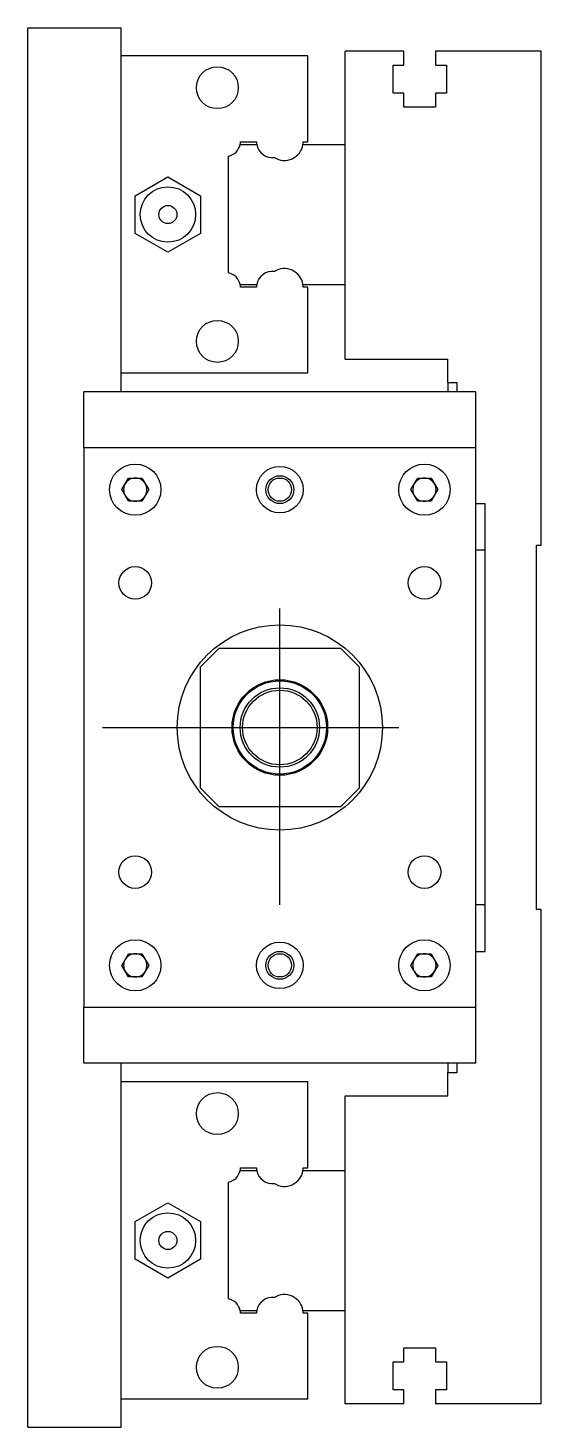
# Model space of a CAD drawing. Extents: x -10 to 849, y -286 to 77.
# Drawn here: x 794.4 to 849.4, y -75 to 75 of the extents above; entities that cross this region are included whole.
import ezdxf

# ---------------------------------------------------------------- set-up
doc = ezdxf.new("R2010")
doc.units = 0
doc.linetypes.add('CENTER', pattern=[50.8, 31.75, -6.35, 6.35, -6.35])
doc.layers.get('0').update_dxf_attribs({"linetype": 'CONTINUOUS'})
doc.layers.add('CENTER', color=1, linetype='CENTER')

msp = doc.modelspace()

# ---------------------------------------------------------------- linework, layer by layer
at = {"color": 7, "linetype": 'CONTINUOUS'}
for p, q in [((794.39, 75), (804.39, 75)), ((794.39, -75), (794.39, 75)), ((804.39, 36), (804.39, 75)), ((824.39, 72), (804.39, 72)), ((824.39, 62.8), (824.39, 72)), ((828.39, 62.5), (828.39, 72.5)), ((834.69, 72.5), (828.39, 72.5)), ((834.69, 71), (834.69, 72.5)), ((838.09, 72.5), (838.09, 71)), ((849.39, 72.5), (838.09, 72.5)), ((849.39, 19.5), (849.39, 72.5)), ((833.54, 71), (834.69, 71)), ((833.54, 68), (833.54, 71)), ((838.09, 71), (839.24, 71)), ((839.24, 71), (839.24, 68)), ((834.69, 68), (833.54, 68)), ((834.69, 66.5), (834.69, 68)), ((838.09, 68), (838.09, 66.5)), ((839.24, 68), (838.09, 68)), ((838.09, 66.5), (834.69, 66.5)), ((817.142272, 62.5), (818.91668, 62.5)), ((817.187056, 62.8), (818.89, 62.8)), ((823.867372, 62.5), (828.39, 62.5)), ((823.89, 62.8), (824.39, 62.8)), ((828.39, 47.5), (828.39, 62.5)), ((828.39, 47.5), (828.39, 62.5)), ((815.89, 48.752272), (815.89, 61.247728)), ((805.889999, 57.020726), (809.39, 59.041452)), ((809.39, 59.041452), (812.889999, 57.020726)), ((805.89, 52.979274), (805.889999, 57.020726)), ((812.889999, 57.020726), (812.889999, 52.979274)), ((809.39, 50.958548), (805.89, 52.979274)), ((812.889999, 52.979274), (809.39, 50.958548)), ((817.142272, 47.5), (818.91668, 47.5)), ((818.89, 47.2), (817.187056, 47.2)), ((823.867372, 47.5), (828.39, 47.5)), ((824.39, 47.2), (823.89, 47.2)), ((824.39, 38), (824.39, 47.2)), ((828.39, 39.5), (828.39, 47.5)), ((828.39, 39.5), (839.39, 39.5)), ((839.39, 37), (839.39, 39.5)), ((824.39, 38), (804.39, 38)), ((800.39, 30), (800.39, 36)), ((842.39, 36), (800.39, 36)), ((839.39, 37), (840.39, 37)), ((839.39, 37), (839.39, 36)), ((840.39, 36), (840.39, 37)), ((842.39, 30), (842.39, 36)), ((800.39, 30), (800.39, -30)), ((842.39, 30), (800.39, 30)), ((842.39, -30), (842.39, 30)), ((804.446624, 25.5), (805.168312, 26.75)), ((805.168312, 24.25), (804.446624, 25.5)), ((805.168312, 26.75), (806.611688, 26.75)), ((806.611688, 26.75), (807.333376, 25.5)), ((807.333376, 25.5), (806.611688, 24.25)), ((835.446624, 25.5), (836.168312, 26.75)), ((836.168312, 24.25), (835.446624, 25.5)), ((836.168312, 26.75), (837.611688, 26.75)), ((837.611688, 26.75), (838.333376, 25.5)), ((838.333376, 25.5), (837.611688, 24.25)), ((806.611688, 24.25), (805.168312, 24.25)), ((837.611688, 24.25), (836.168312, 24.25)), ((842.39, 24), (843.39, 24)), ((843.39, -24), (843.39, 24)), ((849.39, 19.5), (848.89, 19.5)), ((848.89, -19.5), (848.89, 19.5)), ((843.39, 19), (842.39, 19)), ((814.89, 8.5), (812.89, 6.5)), ((814.89, 8.5), (827.89, 8.5)), ((829.89, 6.5), (827.89, 8.5)), ((812.89, -6.5), (812.89, 6.5)), ((829.89, 6.5), (829.89, -6.5)), ((812.89, -6.5), (814.89, -8.5)), ((827.89, -8.5), (829.89, -6.5)), ((827.89, -8.5), (814.89, -8.5)), ((843.39, -19), (842.39, -19)), ((849.39, -19.5), (848.89, -19.5)), ((849.39, -72.5), (849.39, -19.5)), ((842.39, -24), (843.39, -24)), ((804.446624, -25.5), (805.168312, -24.25)), ((805.168312, -26.75), (804.446624, -25.5)), ((805.168312, -24.25), (806.611688, -24.25)), ((806.611688, -24.25), (807.333376, -25.5)), ((807.333376, -25.5), (806.611688, -26.75)), ((835.446624, -25.5), (836.168312, -24.25)), ((836.168312, -26.75), (835.446624, -25.5)), ((836.168312, -24.25), (837.611688, -24.25)), ((837.611688, -24.25), (838.333376, -25.5)), ((838.333376, -25.5), (837.611688, -26.75)), ((806.611688, -26.75), (805.168312, -26.75)), ((837.611688, -26.75), (836.168312, -26.75)), ((800.39, -30), (842.39, -30)), ((800.39, -36), (800.39, -30)), ((842.39, -36), (842.39, -30)), ((842.39, -36), (800.39, -36)), ((804.39, -75), (804.39, -36)), ((839.39, -36), (839.39, -37)), ((840.39, -37), (840.39, -36)), ((839.39, -39.5), (839.39, -37)), ((839.39, -37), (840.39, -37)), ((824.39, -38), (804.39, -38)), ((824.39, -47.2), (824.39, -38)), ((828.39, -47.5), (828.39, -39.5)), ((828.39, -39.5), (839.39, -39.5)), ((817.142272, -47.5), (818.91668, -47.5)), ((817.187056, -47.2), (818.89, -47.2)), ((823.867372, -47.5), (828.39, -47.5)), ((823.89, -47.2), (824.39, -47.2)), ((828.39, -62.5), (828.39, -47.5)), ((828.39, -62.5), (828.39, -47.5)), ((815.89, -61.247728), (815.89, -48.752272)), ((805.889999, -52.979274), (809.39, -50.958548)), ((809.39, -50.958548), (812.889999, -52.979274)), ((805.89, -57.020726), (805.889999, -52.979274)), ((812.889999, -52.979274), (812.889999, -57.020726)), ((809.39, -59.041452), (805.89, -57.020726)), ((812.889999, -57.020726), (809.39, -59.041452)), ((817.142272, -62.5), (818.91668, -62.5)), ((818.89, -62.8), (817.187056, -62.8)), ((823.867372, -62.5), (828.39, -62.5)), ((824.39, -62.8), (823.89, -62.8)), ((824.39, -72), (824.39, -62.8)), ((828.39, -72.5), (828.39, -62.5)), ((834.69, -66.5), (838.09, -66.5)), ((834.69, -68), (834.69, -66.5)), ((838.09, -66.5), (838.09, -68)), ((833.54, -68), (834.69, -68)), ((833.54, -71), (833.54, -68)), ((838.09, -68), (839.24, -68)), ((839.24, -68), (839.24, -71)), ((824.39, -72), (804.39, -72)), ((834.69, -71), (833.54, -71)), ((834.69, -72.5), (834.69, -71)), ((838.09, -71), (838.09, -72.5)), ((839.24, -71), (838.09, -71)), ((834.69, -72.5), (828.39, -72.5)), ((849.39, -72.5), (838.09, -72.5)), ((794.39, -75), (804.39, -75))]:
    msp.add_line(p, q, dxfattribs=at)
for centre, radius in [((814.689999, 68.6), 2.25), ((809.39, 55), 2.97), ((809.39, 55), 0.97), ((814.689999, 41.4), 2.25), ((805.89, 25.5), 2.75), ((821.39, 25.5), 2.5), ((836.89, 25.5), 2.75), ((821.39, 25.5), 1.25), ((805.89, 15.5), 1.75), ((836.89, 15.5), 1.75), ((821.39, 0), 11), ((821.39, 0), 5.125), ((821.39, 0), 5), ((821.39, 0), 4.25), ((821.39, 0), 4), ((805.89, -15.5), 1.75), ((836.89, -15.5), 1.75), ((805.89, -25.5), 2.75), ((821.39, -25.5), 2.5), ((836.89, -25.5), 2.75), ((821.39, -25.5), 1.25), ((814.689999, -41.4), 2.25), ((809.39, -55), 2.97), ((809.39, -55), 0.97), ((814.689999, -68.6), 2.25)]:
    msp.add_circle(centre, radius, dxfattribs=at)
at = {"color": 3, "linetype": 'CONTINUOUS'}
for centre in [(821.39, 25.5), (821.39, -25.5)]:
    msp.add_circle(centre, 1.5, dxfattribs=at)
at = {"color": 7, "linetype": 'CONTINUOUS'}
for centre, radius, start, end in [((815.49, 62.9), 1.7, 283.608961, 346.391039), ((815.49, 62.9), 1.7, 346.391039, 356.627713), ((820.59, 62.8), 1.7, 180, 190.164249), ((820.59, 62.8), 1.7, 190.164249, 277.540197), ((821.89, 62.8), 2, 237.42103, 351.373073), ((821.89, 62.8), 2, 351.373073, 0), ((815.49, 47.1), 1.7, 13.608961, 76.391039), ((820.59, 47.2), 1.7, 82.459803, 169.835751), ((821.89, 47.2), 2, 8.626927, 122.57897), ((815.49, 47.1), 1.7, 3.372287, 13.608961), ((820.59, 47.2), 1.7, 169.835751, 180), ((821.89, 47.2), 2, 0, 8.626927), ((805.89, 25.5), 1.25, 150, 180), ((805.89, 25.5), 1.25, 180, 210), ((805.89, 25.5), 1.25, 90, 150), ((805.89, 25.5), 1.25, 30, 90), ((805.89, 25.5), 1.25, 330, 30), ((836.89, 25.5), 1.25, 150, 180), ((836.89, 25.5), 1.25, 180, 210), ((836.89, 25.5), 1.25, 90, 150), ((836.89, 25.5), 1.25, 30, 90), ((836.89, 25.5), 1.25, 330, 30), ((805.89, 25.5), 1.25, 210, 270), ((805.89, 25.5), 1.25, 270, 330), ((836.89, 25.5), 1.25, 210, 270), ((836.89, 25.5), 1.25, 270, 330), ((805.89, -25.5), 1.25, 150, 180), ((805.89, -25.5), 1.25, 180, 210), ((805.89, -25.5), 1.25, 90, 150), ((805.89, -25.5), 1.25, 30, 90), ((805.89, -25.5), 1.25, 330, 30), ((836.89, -25.5), 1.25, 150, 180), ((836.89, -25.5), 1.25, 180, 210), ((836.89, -25.5), 1.25, 90, 150), ((836.89, -25.5), 1.25, 30, 90), ((836.89, -25.5), 1.25, 330, 30), ((805.89, -25.5), 1.25, 210, 270), ((805.89, -25.5), 1.25, 270, 330), ((836.89, -25.5), 1.25, 210, 270), ((836.89, -25.5), 1.25, 270, 330), ((815.49, -47.1), 1.7, 283.608961, 346.391039), ((815.49, -47.1), 1.7, 346.391039, 356.627713), ((820.59, -47.2), 1.7, 180, 190.164249), ((820.59, -47.2), 1.7, 190.164249, 277.540197), ((821.89, -47.2), 2, 237.42103, 351.373073), ((821.89, -47.2), 2, 351.373073, 0), ((815.49, -62.9), 1.7, 13.608961, 76.391039), ((820.59, -62.8), 1.7, 82.459803, 169.835751), ((821.89, -62.8), 2, 8.626927, 122.57897), ((815.49, -62.9), 1.7, 3.372287, 13.608961), ((820.59, -62.8), 1.7, 169.835751, 180), ((821.89, -62.8), 2, 0, 8.626927)]:
    msp.add_arc(centre, radius, start, end, dxfattribs=at)
at = {"layer": 'CENTER', "color": 1, "linetype": 'CENTER'}
for p, q in [((821.39, -19), (821.39, 19)), ((802.39, 0), (840.39, 0))]:
    msp.add_line(p, q, dxfattribs=at)

doc.saveas('drawing.dxf')
